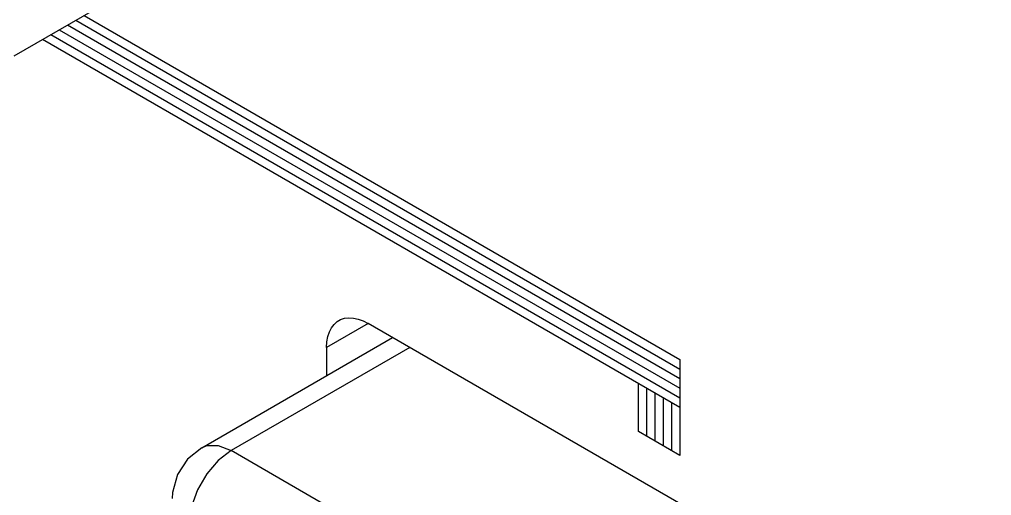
# Model space of a CAD drawing. Extents: x 0 to 420, y 0 to 297.
# Drawn here: x 203.15 to 211.42, y 128.87 to 132.92 of the extents above; entities that cross this region are included whole.
import ezdxf

# ---------------------------------------------------------------- set-up
doc = ezdxf.new("R2010")
doc.units = 0
doc.header["$LTSCALE"] = 23.1
doc.layers.add('40000_ISO', color=7, linetype='CONTINUOUS')

msp = doc.modelspace()

# ---------------------------------------------------------------- linework, layer by layer
at = {"layer": '40000_ISO', "color": 7, "linetype": 'CONTINUOUS'}
for p, q in [((203.103, 132.614), (207.1909, 134.9742)), ((203.6274, 132.9168), (208.7661, 129.95)), ((203.6981, 132.9576), (208.7661, 130.0317)), ((203.4859, 132.8351), (208.7661, 129.7867)), ((203.5567, 132.876), (208.7661, 129.8684)), ((208.7661, 129.6234), (203.3445, 132.7535)), ((203.4152, 132.7943), (208.7661, 129.7051)), ((205.8234, 130.3295), (205.8498, 130.3531)), ((205.8498, 130.3531), (205.8644, 130.3626)), ((205.8644, 130.3626), (205.8799, 130.3705)), ((205.8799, 130.3705), (205.9135, 130.3815)), ((205.9135, 130.3815), (205.9502, 130.3859)), ((205.9502, 130.3859), (205.989, 130.3837)), ((205.989, 130.3837), (206.0297, 130.3748)), ((206.0297, 130.3748), (206.0719, 130.3594)), ((206.0719, 130.3594), (206.1144, 130.3378)), ((206.1144, 130.3378), (205.7608, 130.1337)), ((205.7711, 130.2255), (205.7838, 130.2653)), ((205.7838, 130.2653), (205.8013, 130.3)), ((205.8013, 130.3), (205.8234, 130.3295)), ((211.4177, 127.276), (206.1144, 130.3378)), ((204.6977, 129.2807), (206.3215, 130.2183)), ((205.7634, 130.1813), (205.7711, 130.2255)), ((206.468, 130.1337), (204.9477, 129.256)), ((205.7608, 130.1337), (205.7634, 130.1813)), ((205.7608, 130.1337), (205.7608, 129.8946)), ((208.7661, 130.0317), (208.7661, 129.2152)), ((208.4125, 129.4193), (208.4125, 129.8276)), ((208.4832, 129.7867), (208.4832, 129.3785)), ((208.5539, 129.7459), (208.5539, 129.3377)), ((208.6246, 129.7051), (208.6246, 129.2968)), ((208.6954, 129.6643), (208.6954, 129.256)), ((208.7661, 129.2152), (208.4125, 129.4193)), ((204.6977, 129.2807), (204.5776, 129.184)), ((204.6977, 129.2807), (204.7399, 129.298)), ((204.7399, 129.298), (204.8384, 129.2991)), ((204.8384, 129.2991), (204.9477, 129.256)), ((204.9477, 129.256), (204.8384, 129.1729)), ((209.8974, 126.3983), (204.9477, 129.256)), ((204.5776, 129.184), (204.4916, 129.0526)), ((204.8384, 129.1729), (204.7399, 129.058)), ((204.4916, 129.0526), (204.4504, 128.8995)), ((204.7399, 129.058), (204.6617, 128.9226)), ((204.4504, 128.8995), (204.4477, 128.8476)), ((204.6617, 128.9226), (204.6114, 128.7798))]:
    msp.add_line(p, q, dxfattribs=at)

doc.saveas('drawing.dxf')
